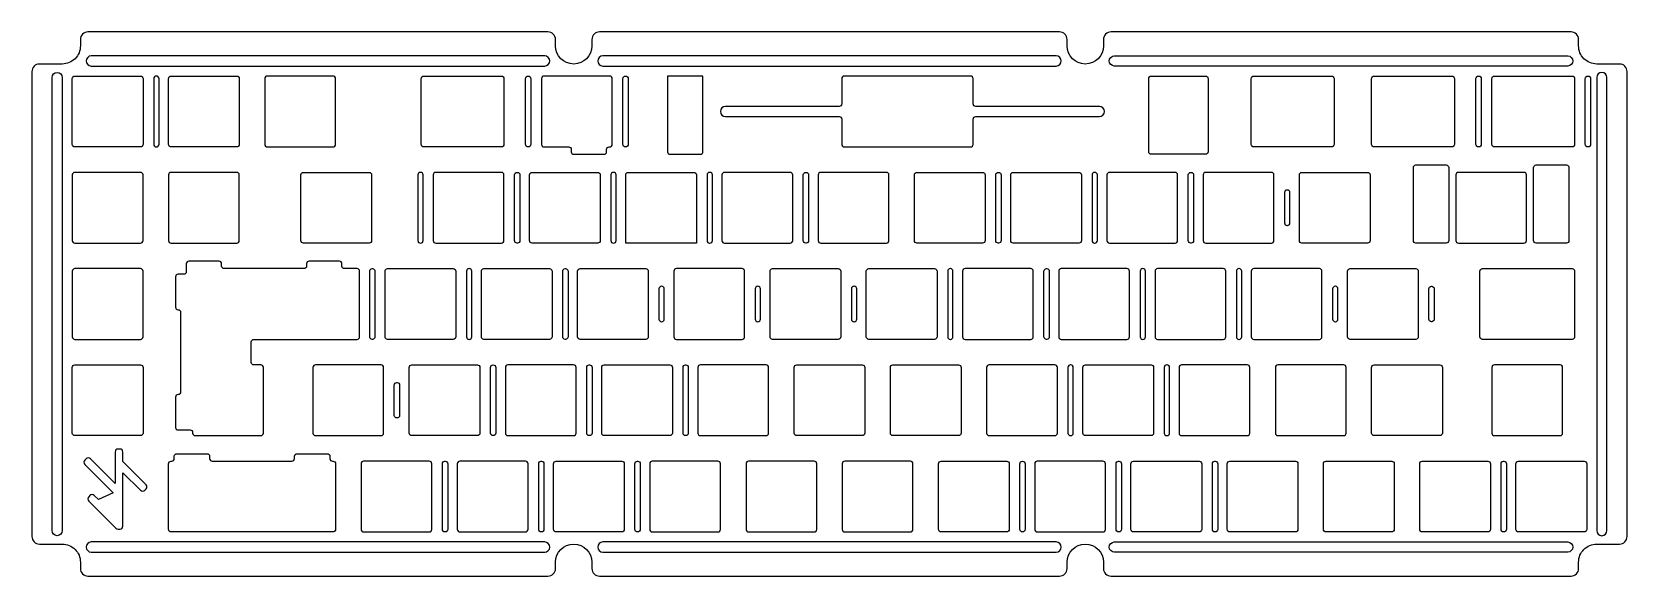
# Model space of a CAD drawing. Header units: millimetres. Extents: x -310 to 5, y -102 to 6.
import ezdxf

# ---------------------------------------------------------------- set-up
doc = ezdxf.new("R2010")
doc.units = ezdxf.units.MM
doc.layers.get('0').update_dxf_attribs({"linetype": 'CONTINUOUS'})

msp = doc.modelspace()

# ---------------------------------------------------------------- linework, layer by layer
for points in [[(-98.27, 3.38, -1), (-105.47, 3.38), (-105.47, 4.63, 0.414214), (-106.97, 6.13), (-198.02, 6.13, 0.414214), (-199.52, 4.63), (-199.52, 3.38, -1), (-206.72, 3.38), (-206.72, 4.63, 0.414214), (-208.22, 6.13), (-299.27, 6.13, 0.414214), (-300.77, 4.63), (-300.77, 3.38, -0.414214), (-304.37, -0.22), (-308.87, -0.22, 0.414214), (-310.37, -1.72), (-310.37, -93.72, 0.414214), (-308.87, -95.22), (-304.37, -95.22, -0.414214), (-300.77, -98.82), (-300.77, -100.07, 0.414214), (-299.27, -101.57), (-208.22, -101.57, 0.414214), (-206.72, -100.07), (-206.72, -98.82, -1), (-199.52, -98.82), (-199.52, -100.07, 0.414214), (-198.02, -101.57), (-106.97, -101.57, 0.414214), (-105.47, -100.07), (-105.47, -98.82, -1), (-98.27, -98.82), (-98.27, -100.07, 0.414214), (-96.77, -101.57), (-5.72, -101.57, 0.414214), (-4.22, -100.07), (-4.22, -98.82, -0.414214), (-0.62, -95.22), (3.88, -95.22, 0.414214), (5.38, -93.72), (5.38, -1.72, 0.414214), (3.88, -0.22), (-0.62, -0.22, -0.414214), (-4.22, 3.38), (-4.22, 4.63, 0.414214), (-5.72, 6.13), (-96.77, 6.13, 0.414214), (-98.27, 4.63)], [(-298.62, -0.62), (-208.87, -0.62, 1), (-208.87, 1.38), (-298.62, 1.38, 1)], [(-107.62, 1.38), (-197.37, 1.38, 1), (-197.37, -0.62), (-107.62, -0.62, 1)], [(-6.37, 1.38, -1), (-6.37, -0.62), (-96.12, -0.62, -1), (-96.12, 1.38)], [(-304.37, -92.57, -1), (-306.37, -92.57), (-306.37, -2.87, -1), (-304.37, -2.87)], [(-288.37, -16.12, -0.414214), (-288.87, -16.62), (-301.87, -16.62, -0.414214), (-302.37, -16.12), (-302.37, -3.12, -0.414214), (-301.87, -2.62), (-288.87, -2.62, -0.414214), (-288.37, -3.12)], [(-285.21, -16.12), (-285.21, -3.12, 0.414214), (-285.71, -2.62), (-285.76, -2.62, 0.414214), (-286.26, -3.12), (-286.26, -16.12, 0.414214), (-285.76, -16.62), (-285.71, -16.62, 0.414214)], [(-269.32, -16.12, -0.414214), (-269.82, -16.62), (-282.82, -16.62, -0.414214), (-283.32, -16.12), (-283.32, -3.12, -0.414214), (-282.82, -2.62), (-269.82, -2.62, -0.414214), (-269.32, -3.12)], [(-250.77, -2.62), (-263.77, -2.62, 0.414214), (-264.27, -3.12), (-264.27, -16.12, 0.414214), (-263.77, -16.62), (-250.77, -16.62, 0.414214), (-250.27, -16.12), (-250.27, -3.12, 0.414214)], [(-233.31, -3.12, -0.414214), (-232.81, -2.62), (-217.43, -2.62, -0.414214), (-216.93, -3.12), (-216.93, -16.12, -0.414214), (-217.43, -16.62), (-232.81, -16.62, -0.414214), (-233.31, -16.12)], [(-212.66, -3.12, -0.414214), (-212.16, -2.62), (-212.11, -2.62, -0.414214), (-211.61, -3.12), (-211.61, -16.12, -0.414214), (-212.11, -16.62), (-212.16, -16.62, -0.414214), (-212.66, -16.12)], [(-204.12, -16.62, -0.414214), (-203.62, -17.12), (-203.62, -17.59, 0.414214), (-203.12, -18.09), (-197.12, -18.09, 0.414214), (-196.62, -17.59), (-196.62, -17.12, -0.414214), (-196.12, -16.62), (-196, -16.62, 0.414214), (-195.5, -16.12), (-195.5, -3.12, 0.414214), (-196, -2.62), (-209, -2.62, 0.414214), (-209.5, -3.12), (-209.5, -16.12, 0.414214), (-209, -16.62)], [(-193.39, -3.12, -0.414214), (-192.89, -2.62), (-192.84, -2.62, -0.414214), (-192.34, -3.12), (-192.34, -16.12, -0.414214), (-192.84, -16.62), (-192.89, -16.62, -0.414214), (-193.39, -16.12)], [(-177.56, -17.59), (-177.56, -2.62), (-184.56, -2.62), (-184.56, -17.59, 0.414214), (-184.06, -18.09), (-178.06, -18.09, 0.414214)], [(-124.56, -2.62), (-149.58, -2.62, 0.414214), (-150.08, -3.12), (-150.08, -8.12, -0.414214), (-150.58, -8.62), (-173.08, -8.62, 1), (-173.08, -10.62), (-150.58, -10.62, -0.414214), (-150.08, -11.12), (-150.08, -16.12, 0.414214), (-149.58, -16.62), (-124.56, -16.62, 0.414214), (-124.06, -16.12), (-124.06, -11.12, -0.414214), (-123.56, -10.62), (-99.08, -10.62, 1), (-99.08, -8.62), (-123.56, -8.62, -0.414214), (-124.06, -8.12), (-124.06, -3.12, 0.414214)], [(-88.8, -18.09, -0.414214), (-89.3, -17.59), (-89.3, -3.12, -0.414214), (-88.8, -2.62), (-78.06, -2.62, -0.414214), (-77.56, -3.12), (-77.56, -17.59, -0.414214), (-78.06, -18.09)], [(-69.01, -3.12, -0.414214), (-68.51, -2.62), (-53.13, -2.62, -0.414214), (-52.63, -3.12), (-52.63, -16.12, -0.414214), (-53.13, -16.62), (-68.51, -16.62, -0.414214), (-69.01, -16.12)], [(-45.19, -3.12, -0.414214), (-44.69, -2.62), (-29.31, -2.62, -0.414214), (-28.81, -3.12), (-28.81, -16.12, -0.414214), (-29.31, -16.62), (-44.69, -16.62, -0.414214), (-45.19, -16.12)], [(-23.99, -2.62, -0.414214), (-23.49, -3.12), (-23.49, -16.12, -0.414214), (-23.99, -16.62), (-24.04, -16.62, -0.414214), (-24.54, -16.12), (-24.54, -3.12, -0.414214), (-24.04, -2.62)], [(-5, -16.12, -0.414214), (-5.5, -16.62), (-20.88, -16.62, -0.414214), (-21.38, -16.12), (-21.38, -3.12, -0.414214), (-20.88, -2.62), (-5.5, -2.62, -0.414214), (-5, -3.12)], [(-2.34, -2.62, -0.414214), (-1.84, -3.12), (-1.84, -16.12, -0.414214), (-2.34, -16.62), (-2.39, -16.62, -0.414214), (-2.89, -16.12), (-2.89, -3.12, -0.414214), (-2.39, -2.62)], [(-0.62, -2.87), (-0.62, -92.57, 1), (1.38, -92.57), (1.38, -2.87, 1)], [(-288.37, -35.17), (-288.37, -22.17, 0.414214), (-288.87, -21.67), (-301.87, -21.67, 0.414214), (-302.37, -22.17), (-302.37, -35.17, 0.414214), (-301.87, -35.67), (-288.87, -35.67, 0.414214)], [(-283.32, -22.17), (-283.32, -35.17, 0.414214), (-282.82, -35.67), (-269.82, -35.67, 0.414214), (-269.32, -35.17), (-269.32, -22.17, 0.414214), (-269.82, -21.67), (-282.82, -21.67, 0.414214)], [(-243.13, -35.17, -0.414214), (-243.63, -35.67), (-256.62, -35.67, -0.414214), (-257.13, -35.17), (-257.13, -22.17, -0.414214), (-256.62, -21.67), (-243.63, -21.67, -0.414214), (-243.13, -22.17)], [(-233.48, -35.67), (-233.43, -35.67, 0.414214), (-232.93, -35.17), (-232.93, -22.17, 0.414214), (-233.43, -21.67), (-233.48, -21.67, 0.414214), (-233.98, -22.17), (-233.98, -35.17, 0.414214)], [(-230.93, -22.17), (-230.93, -35.17, 0.414214), (-230.43, -35.67), (-217.43, -35.67, 0.414214), (-216.93, -35.17), (-216.93, -22.17, 0.414214), (-217.43, -21.67), (-230.43, -21.67, 0.414214)], [(-213.77, -35.17, -0.414214), (-214.27, -35.67), (-214.33, -35.67, -0.414214), (-214.83, -35.17), (-214.83, -22.17, -0.414214), (-214.33, -21.67), (-214.27, -21.67, -0.414214), (-213.77, -22.17)], [(-197.88, -35.17, -0.414214), (-198.38, -35.67), (-211.38, -35.67, -0.414214), (-211.88, -35.17), (-211.88, -22.17, -0.414214), (-211.38, -21.67), (-198.38, -21.67, -0.414214), (-197.88, -22.17)], [(-195.22, -21.67), (-195.28, -21.67, 0.414214), (-195.78, -22.17), (-195.78, -35.17, 0.414214), (-195.28, -35.67), (-195.22, -35.67, 0.414214), (-194.72, -35.17), (-194.72, -22.17, 0.414214)], [(-192.83, -22.17, -0.414214), (-192.33, -21.67), (-179.33, -21.67, -0.414214), (-178.83, -22.17), (-178.83, -35.67), (-192.83, -35.67)], [(-176.73, -22.17), (-176.73, -35.17, 0.414214), (-176.23, -35.67), (-176.17, -35.67, 0.414214), (-175.67, -35.17), (-175.67, -22.17, 0.414214), (-176.17, -21.67), (-176.23, -21.67, 0.414214)], [(-159.78, -35.17), (-159.78, -22.17, 0.414214), (-160.28, -21.67), (-173.28, -21.67, 0.414214), (-173.78, -22.17), (-173.78, -35.17, 0.414214), (-173.28, -35.67), (-160.28, -35.67, 0.414214)], [(-157.18, -35.67, -0.414214), (-157.68, -35.17), (-157.68, -22.17, -0.414214), (-157.18, -21.67), (-157.12, -21.67, -0.414214), (-156.62, -22.17), (-156.62, -35.17, -0.414214), (-157.12, -35.67)], [(-154.23, -35.67), (-141.23, -35.67, 0.414214), (-140.73, -35.17), (-140.73, -22.17, 0.414214), (-141.23, -21.67), (-154.23, -21.67, 0.414214), (-154.73, -22.17), (-154.73, -35.17, 0.414214)], [(-135.18, -35.67, -0.414214), (-135.68, -35.17), (-135.68, -22.17, -0.414214), (-135.18, -21.67), (-122.18, -21.67, -0.414214), (-121.68, -22.17), (-121.68, -35.17, -0.414214), (-122.18, -35.67)], [(-118.52, -35.17, -0.414214), (-119.02, -35.67), (-119.08, -35.67, -0.414214), (-119.58, -35.17), (-119.58, -22.17, -0.414214), (-119.08, -21.67), (-119.02, -21.67, -0.414214), (-118.52, -22.17)], [(-116.63, -22.17, -0.414214), (-116.13, -21.67), (-103.13, -21.67, -0.414214), (-102.63, -22.17), (-102.63, -35.17, -0.414214), (-103.13, -35.67), (-116.13, -35.67, -0.414214), (-116.63, -35.17)], [(-99.47, -35.17), (-99.47, -22.17, 0.414214), (-99.97, -21.67), (-100.03, -21.67, 0.414214), (-100.53, -22.17), (-100.53, -35.17, 0.414214), (-100.03, -35.67), (-99.97, -35.67, 0.414214)], [(-97.58, -22.17), (-97.58, -35.17, 0.414214), (-97.08, -35.67), (-84.08, -35.67, 0.414214), (-83.58, -35.17), (-83.58, -22.17, 0.414214), (-84.08, -21.67), (-97.08, -21.67, 0.414214)], [(-80.98, -35.67, -0.414214), (-81.48, -35.17), (-81.48, -22.17, -0.414214), (-80.98, -21.67), (-80.92, -21.67, -0.414214), (-80.42, -22.17), (-80.42, -35.17, -0.414214), (-80.92, -35.67)], [(-78.53, -22.17), (-78.53, -35.17, 0.414214), (-78.03, -35.67), (-65.03, -35.67, 0.414214), (-64.53, -35.17), (-64.53, -22.17, 0.414214), (-65.03, -21.67), (-78.03, -21.67, 0.414214)], [(-59.48, -22.17, -0.414214), (-58.98, -21.67), (-45.98, -21.67, -0.414214), (-45.48, -22.17), (-45.48, -35.17, -0.414214), (-45.98, -35.67), (-58.98, -35.67, -0.414214), (-59.48, -35.17)], [(-29.93, -35.17, -0.414214), (-30.43, -35.67), (-36.42, -35.67, -0.414214), (-36.92, -35.17), (-36.92, -20.7, -0.414214), (-36.42, -20.2), (-30.43, -20.2, -0.414214), (-29.93, -20.7)], [(-28.02, -35.67), (-15.03, -35.67, 0.414214), (-14.53, -35.17), (-14.53, -22.17, 0.414214), (-15.03, -21.67), (-28.02, -21.67, 0.414214), (-28.52, -22.17), (-28.52, -35.17, 0.414214)], [(-6.13, -35.17, -0.414214), (-6.63, -35.67), (-12.62, -35.67, -0.414214), (-13.12, -35.17), (-13.12, -20.7, -0.414214), (-12.62, -20.2), (-6.63, -20.2, -0.414214), (-6.13, -20.7)], [(-61.37, -31.67), (-61.37, -25.67, 0.414214), (-61.87, -25.17), (-61.93, -25.17, 0.414214), (-62.43, -25.67), (-62.43, -31.67, 0.414214), (-61.93, -32.17), (-61.87, -32.17, 0.414214)], [(-288.87, -40.72), (-301.87, -40.72, 0.414214), (-302.37, -41.22), (-302.37, -54.22, 0.414214), (-301.87, -54.72), (-288.87, -54.72, 0.414214), (-288.37, -54.22), (-288.37, -41.22, 0.414214)], [(-281.94, -66.14), (-281.94, -72.14, 0.414214), (-281.44, -72.64), (-279.06, -72.64, -0.414214), (-278.56, -73.14), (-278.56, -73.27, 0.414214), (-278.06, -73.77), (-265.06, -73.77, 0.414214), (-264.56, -73.27), (-264.56, -60.27, 0.414214), (-265.06, -59.77), (-266.44, -59.77, -0.414214), (-266.94, -59.27), (-266.94, -55.22, -0.414214), (-266.44, -54.72), (-246.01, -54.72, 0.414214), (-245.51, -54.22), (-245.51, -41.22, 0.414214), (-246.01, -40.72), (-248.51, -40.72, -0.414214), (-249.01, -40.22), (-249.01, -39.75, 0.414214), (-249.51, -39.25), (-255.51, -39.25, 0.414214), (-256.01, -39.75), (-256.01, -40.22, -0.414214), (-256.51, -40.72), (-272.31, -40.72, -0.414214), (-272.81, -40.22), (-272.81, -39.75, 0.414214), (-273.31, -39.25), (-279.31, -39.25, 0.414214), (-279.81, -39.75), (-279.81, -41.34, -0.414214), (-280.31, -41.84), (-281.44, -41.84, 0.414214), (-281.94, -42.34), (-281.94, -48.34, 0.414214), (-281.44, -48.84, -0.414214), (-280.94, -49.34), (-280.94, -65.14, -0.414214), (-281.44, -65.64, 0.414214)], [(-243.01, -54.72, -0.414214), (-243.51, -54.22), (-243.51, -41.22, -0.414214), (-243.01, -40.72), (-242.96, -40.72, -0.414214), (-242.46, -41.22), (-242.46, -54.22, -0.414214), (-242.96, -54.72)], [(-226.46, -54.22, -0.414214), (-226.96, -54.72), (-239.96, -54.72, -0.414214), (-240.46, -54.22), (-240.46, -41.22, -0.414214), (-239.96, -40.72), (-226.96, -40.72, -0.414214), (-226.46, -41.22)], [(-223.3, -54.22), (-223.3, -41.22, 0.414214), (-223.8, -40.72), (-223.85, -40.72, 0.414214), (-224.35, -41.22), (-224.35, -54.22, 0.414214), (-223.85, -54.72), (-223.8, -54.72, 0.414214)], [(-207.91, -40.72, -0.414214), (-207.41, -41.22), (-207.41, -54.22, -0.414214), (-207.91, -54.72), (-220.91, -54.72, -0.414214), (-221.41, -54.22), (-221.41, -41.22, -0.414214), (-220.91, -40.72)], [(-204.25, -54.22, -0.414214), (-204.75, -54.72), (-204.8, -54.72, -0.414214), (-205.3, -54.22), (-205.3, -41.22, -0.414214), (-204.8, -40.72), (-204.75, -40.72, -0.414214), (-204.25, -41.22)], [(-188.86, -40.72, -0.414214), (-188.36, -41.22), (-188.36, -54.22, -0.414214), (-188.86, -54.72), (-201.86, -54.72, -0.414214), (-202.36, -54.22), (-202.36, -41.22, -0.414214), (-201.86, -40.72)], [(-169.81, -40.72), (-182.81, -40.72, 0.414214), (-183.31, -41.22), (-183.31, -54.22, 0.414214), (-182.81, -54.72), (-169.81, -54.72, 0.414214), (-169.31, -54.22), (-169.31, -41.22, 0.414214)], [(-163.76, -54.72, -0.414214), (-164.26, -54.22), (-164.26, -41.22, -0.414214), (-163.76, -40.72), (-150.76, -40.72, -0.414214), (-150.26, -41.22), (-150.26, -54.22, -0.414214), (-150.76, -54.72)], [(-144.71, -54.72, -0.414214), (-145.21, -54.22), (-145.21, -41.22, -0.414214), (-144.71, -40.72), (-131.71, -40.72, -0.414214), (-131.21, -41.22), (-131.21, -54.22, -0.414214), (-131.71, -54.72)], [(-129.1, -41.22), (-129.1, -54.22, 0.414214), (-128.6, -54.72), (-128.55, -54.72, 0.414214), (-128.05, -54.22), (-128.05, -41.22, 0.414214), (-128.55, -40.72), (-128.6, -40.72, 0.414214)], [(-112.66, -40.72), (-125.66, -40.72, 0.414214), (-126.16, -41.22), (-126.16, -54.22, 0.414214), (-125.66, -54.72), (-112.66, -54.72, 0.414214), (-112.16, -54.22), (-112.16, -41.22, 0.414214)], [(-109, -54.22, -0.414214), (-109.5, -54.72), (-109.55, -54.72, -0.414214), (-110.05, -54.22), (-110.05, -41.22, -0.414214), (-109.55, -40.72), (-109.5, -40.72, -0.414214), (-109, -41.22)], [(-93.11, -54.22), (-93.11, -41.22, 0.414214), (-93.61, -40.72), (-106.61, -40.72, 0.414214), (-107.11, -41.22), (-107.11, -54.22, 0.414214), (-106.61, -54.72), (-93.61, -54.72, 0.414214)], [(-91, -41.22), (-91, -54.22, 0.414214), (-90.5, -54.72), (-90.45, -54.72, 0.414214), (-89.95, -54.22), (-89.95, -41.22, 0.414214), (-90.45, -40.72), (-90.5, -40.72, 0.414214)], [(-87.56, -54.72), (-74.56, -54.72, 0.414214), (-74.06, -54.22), (-74.06, -41.22, 0.414214), (-74.56, -40.72), (-87.56, -40.72, 0.414214), (-88.06, -41.22), (-88.06, -54.22, 0.414214)], [(-71.4, -40.72), (-71.45, -40.72, 0.414214), (-71.95, -41.22), (-71.95, -54.22, 0.414214), (-71.45, -54.72), (-71.4, -54.72, 0.414214), (-70.9, -54.22), (-70.9, -41.22, 0.414214)], [(-69.01, -41.22), (-69.01, -54.22, 0.414214), (-68.51, -54.72), (-55.51, -54.72, 0.414214), (-55.01, -54.22), (-55.01, -41.22, 0.414214), (-55.51, -40.72), (-68.51, -40.72, 0.414214)], [(-49.96, -41.22, -0.414214), (-49.46, -40.72), (-36.46, -40.72, -0.414214), (-35.96, -41.22), (-35.96, -54.22, -0.414214), (-36.46, -54.72), (-49.46, -54.72, -0.414214), (-49.96, -54.22)], [(-23.76, -41.22, -0.414214), (-23.26, -40.72), (-5.5, -40.72, -0.414214), (-5, -41.22), (-5, -54.22, -0.414214), (-5.5, -54.72), (-23.26, -54.72, -0.414214), (-23.76, -54.22)], [(-185.7, -44.22), (-185.75, -44.22, 0.414214), (-186.25, -44.72), (-186.25, -50.72, 0.414214), (-185.75, -51.22), (-185.7, -51.22, 0.414214), (-185.2, -50.72), (-185.2, -44.72, 0.414214)], [(-166.65, -44.22), (-166.7, -44.22, 0.414214), (-167.2, -44.72), (-167.2, -50.72, 0.414214), (-166.7, -51.22), (-166.65, -51.22, 0.414214), (-166.15, -50.72), (-166.15, -44.72, 0.414214)], [(-148.15, -44.72), (-148.15, -50.72, 0.414214), (-147.65, -51.22), (-147.6, -51.22, 0.414214), (-147.1, -50.72), (-147.1, -44.72, 0.414214), (-147.6, -44.22), (-147.65, -44.22, 0.414214)], [(-52.9, -44.72), (-52.9, -50.72, 0.414214), (-52.4, -51.22), (-52.35, -51.22, 0.414214), (-51.85, -50.72), (-51.85, -44.72, 0.414214), (-52.35, -44.22), (-52.4, -44.22, 0.414214)], [(-32.8, -50.72, -0.414214), (-33.3, -51.22), (-33.35, -51.22, -0.414214), (-33.85, -50.72), (-33.85, -44.72, -0.414214), (-33.35, -44.22), (-33.3, -44.22, -0.414214), (-32.8, -44.72)], [(-288.87, -59.77, -0.414214), (-288.37, -60.27), (-288.37, -73.27, -0.414214), (-288.87, -73.77), (-301.87, -73.77, -0.414214), (-302.37, -73.27), (-302.37, -60.27, -0.414214), (-301.87, -59.77)], [(-240.75, -73.27), (-240.75, -60.27, 0.414214), (-241.25, -59.77), (-254.24, -59.77, 0.414214), (-254.74, -60.27), (-254.74, -73.27, 0.414214), (-254.24, -73.77), (-241.25, -73.77, 0.414214)], [(-235.69, -60.27, -0.414214), (-235.19, -59.77), (-222.2, -59.77, -0.414214), (-221.69, -60.27), (-221.69, -73.27, -0.414214), (-222.2, -73.77), (-235.19, -73.77, -0.414214), (-235.69, -73.27)], [(-219.09, -73.77, -0.414214), (-219.59, -73.27), (-219.59, -60.27, -0.414214), (-219.09, -59.77), (-219.04, -59.77, -0.414214), (-218.54, -60.27), (-218.54, -73.27, -0.414214), (-219.04, -73.77)], [(-203.15, -59.77), (-216.14, -59.77, 0.414214), (-216.64, -60.27), (-216.64, -73.27, 0.414214), (-216.14, -73.77), (-203.15, -73.77, 0.414214), (-202.65, -73.27), (-202.65, -60.27, 0.414214)], [(-200.54, -60.27, -0.414214), (-200.04, -59.77), (-199.99, -59.77, -0.414214), (-199.49, -60.27), (-199.49, -73.27, -0.414214), (-199.99, -73.77), (-200.04, -73.77, -0.414214), (-200.54, -73.27)], [(-197.09, -73.77, -0.414214), (-197.59, -73.27), (-197.59, -60.27, -0.414214), (-197.09, -59.77), (-184.1, -59.77, -0.414214), (-183.6, -60.27), (-183.6, -73.27, -0.414214), (-184.1, -73.77)], [(-180.99, -73.77, -0.414214), (-181.49, -73.27), (-181.49, -60.27, -0.414214), (-180.99, -59.77), (-180.94, -59.77, -0.414214), (-180.44, -60.27), (-180.44, -73.27, -0.414214), (-180.94, -73.77)], [(-164.54, -73.27), (-164.54, -60.27, 0.414214), (-165.05, -59.77), (-178.04, -59.77, 0.414214), (-178.54, -60.27), (-178.54, -73.27, 0.414214), (-178.04, -73.77), (-165.05, -73.77, 0.414214)], [(-146, -59.77, -0.414214), (-145.5, -60.27), (-145.5, -73.27, -0.414214), (-146, -73.77), (-158.99, -73.77, -0.414214), (-159.49, -73.27), (-159.49, -60.27, -0.414214), (-158.99, -59.77)], [(-140.44, -60.27, -0.414214), (-139.94, -59.77), (-126.95, -59.77, -0.414214), (-126.45, -60.27), (-126.45, -73.27, -0.414214), (-126.95, -73.77), (-139.94, -73.77, -0.414214), (-140.44, -73.27)], [(-107.9, -59.77), (-120.89, -59.77, 0.414214), (-121.39, -60.27), (-121.39, -73.27, 0.414214), (-120.89, -73.77), (-107.9, -73.77, 0.414214), (-107.39, -73.27), (-107.39, -60.27, 0.414214)], [(-104.74, -59.77), (-104.79, -59.77, 0.414214), (-105.29, -60.27), (-105.29, -73.27, 0.414214), (-104.79, -73.77), (-104.74, -73.77, 0.414214), (-104.24, -73.27), (-104.24, -60.27, 0.414214)], [(-88.34, -73.27, -0.414214), (-88.84, -73.77), (-101.84, -73.77, -0.414214), (-102.34, -73.27), (-102.34, -60.27, -0.414214), (-101.84, -59.77), (-88.84, -59.77, -0.414214), (-88.34, -60.27)], [(-85.69, -59.77), (-85.74, -59.77, 0.414214), (-86.24, -60.27), (-86.24, -73.27, 0.414214), (-85.74, -73.77), (-85.69, -73.77, 0.414214), (-85.19, -73.27), (-85.19, -60.27, 0.414214)], [(-69.29, -73.27), (-69.29, -60.27, 0.414214), (-69.79, -59.77), (-82.79, -59.77, 0.414214), (-83.29, -60.27), (-83.29, -73.27, 0.414214), (-82.79, -73.77), (-69.79, -73.77, 0.414214)], [(-63.74, -73.77), (-50.74, -73.77, 0.414214), (-50.24, -73.27), (-50.24, -60.27, 0.414214), (-50.74, -59.77), (-63.74, -59.77, 0.414214), (-64.24, -60.27), (-64.24, -73.27, 0.414214)], [(-31.69, -59.77, -0.414214), (-31.19, -60.27), (-31.19, -73.27, -0.414214), (-31.69, -73.77), (-44.69, -73.77, -0.414214), (-45.19, -73.27), (-45.19, -60.27, -0.414214), (-44.69, -59.77)], [(-21.38, -60.27), (-21.38, -73.27, 0.414214), (-20.88, -73.77), (-7.88, -73.77, 0.414214), (-7.38, -73.27), (-7.38, -60.27, 0.414214), (-7.88, -59.77), (-20.88, -59.77, 0.414214)], [(-238.64, -63.77, -0.414214), (-238.14, -63.27), (-238.09, -63.27, -0.414214), (-237.59, -63.77), (-237.59, -69.77, -0.414214), (-238.09, -70.27), (-238.14, -70.27, -0.414214), (-238.64, -69.77)], [(-288.04, -84.59), (-287.77, -84.32, 0.414214), (-287.77, -83.48), (-292.36, -78.88), (-292.36, -77.03, 0.414214), (-292.96, -76.43), (-293.3, -76.43, 0.414214), (-293.9, -77.03), (-293.9, -83.22), (-298.79, -78.33, 0.414214), (-299.64, -78.33), (-299.91, -78.6, 0.414214), (-299.91, -79.45), (-294.28, -85.08), (-297.19, -86.44), (-298.02, -85.61, 0.414214), (-298.87, -85.61), (-299.13, -85.87, 0.414214), (-299.13, -86.71), (-293.74, -92.1, 0.198912), (-293.32, -92.28), (-292.96, -92.28, 0.414214), (-292.36, -91.68), (-292.36, -81.12), (-288.89, -84.59, 0.414214)], [(-250.27, -92.32, -0.414214), (-250.77, -92.82), (-251.39, -92.82), (-251.39, -92.82), (-258.39, -92.82), (-258.39, -92.82), (-275.19, -92.82), (-275.19, -92.82), (-282.19, -92.82), (-282.19, -92.82), (-282.82, -92.82, -0.414214), (-283.32, -92.32), (-283.32, -79.32, -0.414214), (-282.82, -78.82), (-282.69, -78.82, 0.414214), (-282.19, -78.32), (-282.19, -77.85, -0.414214), (-281.69, -77.35), (-275.69, -77.35, -0.414214), (-275.19, -77.85), (-275.19, -78.32, 0.414214), (-274.69, -78.82), (-258.89, -78.82, 0.414214), (-258.39, -78.32), (-258.39, -77.85, -0.414214), (-257.89, -77.35), (-251.89, -77.35, -0.414214), (-251.39, -77.85), (-251.39, -78.32, 0.414214), (-250.89, -78.82), (-250.77, -78.82, -0.414214), (-250.27, -79.32)], [(-245.22, -79.32), (-245.22, -92.32, 0.414214), (-244.72, -92.82), (-231.72, -92.82, 0.414214), (-231.22, -92.32), (-231.22, -79.32, 0.414214), (-231.72, -78.82), (-244.72, -78.82, 0.414214)], [(-228.06, -92.32, -0.414214), (-228.56, -92.82), (-228.61, -92.82, -0.414214), (-229.11, -92.32), (-229.11, -79.32, -0.414214), (-228.61, -78.82), (-228.56, -78.82, -0.414214), (-228.06, -79.32)], [(-212.17, -92.32), (-212.17, -79.32, 0.414214), (-212.67, -78.82), (-225.67, -78.82, 0.414214), (-226.17, -79.32), (-226.17, -92.32, 0.414214), (-225.67, -92.82), (-212.67, -92.82, 0.414214)], [(-209.01, -92.32, -0.414214), (-209.51, -92.82), (-209.56, -92.82, -0.414214), (-210.06, -92.32), (-210.06, -79.32, -0.414214), (-209.56, -78.82), (-209.51, -78.82, -0.414214), (-209.01, -79.32)], [(-207.12, -79.32, -0.414214), (-206.62, -78.82), (-193.62, -78.82, -0.414214), (-193.12, -79.32), (-193.12, -92.32, -0.414214), (-193.62, -92.82), (-206.62, -92.82, -0.414214), (-207.12, -92.32)], [(-189.96, -92.32, -0.414214), (-190.46, -92.82), (-190.51, -92.82, -0.414214), (-191.01, -92.32), (-191.01, -79.32, -0.414214), (-190.51, -78.82), (-190.46, -78.82, -0.414214), (-189.96, -79.32)], [(-187.57, -92.82), (-174.57, -92.82, 0.414214), (-174.07, -92.32), (-174.07, -79.32, 0.414214), (-174.57, -78.82), (-187.57, -78.82, 0.414214), (-188.07, -79.32), (-188.07, -92.32, 0.414214)], [(-168.52, -92.82), (-155.52, -92.82, 0.414214), (-155.02, -92.32), (-155.02, -79.32, 0.414214), (-155.52, -78.82), (-168.52, -78.82, 0.414214), (-169.02, -79.32), (-169.02, -92.32, 0.414214)], [(-149.47, -92.82), (-136.47, -92.82, 0.414214), (-135.97, -92.32), (-135.97, -79.32, 0.414214), (-136.47, -78.82), (-149.47, -78.82, 0.414214), (-149.97, -79.32), (-149.97, -92.32, 0.414214)], [(-117.42, -78.82, -0.414214), (-116.92, -79.32), (-116.92, -92.32, -0.414214), (-117.42, -92.82), (-130.42, -92.82, -0.414214), (-130.92, -92.32), (-130.92, -79.32, -0.414214), (-130.42, -78.82)], [(-113.76, -92.32, -0.414214), (-114.26, -92.82), (-114.31, -92.82, -0.414214), (-114.81, -92.32), (-114.81, -79.32, -0.414214), (-114.31, -78.82), (-114.26, -78.82, -0.414214), (-113.76, -79.32)], [(-97.87, -92.32), (-97.87, -79.32, 0.414214), (-98.37, -78.82), (-111.37, -78.82, 0.414214), (-111.87, -79.32), (-111.87, -92.32, 0.414214), (-111.37, -92.82), (-98.37, -92.82, 0.414214)], [(-94.71, -92.32, -0.414214), (-95.21, -92.82), (-95.26, -92.82, -0.414214), (-95.76, -92.32), (-95.76, -79.32, -0.414214), (-95.26, -78.82), (-95.21, -78.82, -0.414214), (-94.71, -79.32)], [(-78.82, -92.32, -0.414214), (-79.32, -92.82), (-92.32, -92.82, -0.414214), (-92.82, -92.32), (-92.82, -79.32, -0.414214), (-92.32, -78.82), (-79.32, -78.82, -0.414214), (-78.82, -79.32)], [(-76.16, -78.82, -0.414214), (-75.66, -79.32), (-75.66, -92.32, -0.414214), (-76.16, -92.82), (-76.21, -92.82, -0.414214), (-76.71, -92.32), (-76.71, -79.32, -0.414214), (-76.21, -78.82)], [(-73.77, -79.32, -0.414214), (-73.27, -78.82), (-60.27, -78.82, -0.414214), (-59.77, -79.32), (-59.77, -92.32, -0.414214), (-60.27, -92.82), (-73.27, -92.82, -0.414214), (-73.77, -92.32)], [(-54.72, -79.32, -0.414214), (-54.22, -78.82), (-41.22, -78.82, -0.414214), (-40.72, -79.32), (-40.72, -92.32, -0.414214), (-41.22, -92.82), (-54.22, -92.82, -0.414214), (-54.72, -92.32)], [(-21.67, -92.32, -0.414214), (-22.17, -92.82), (-35.17, -92.82, -0.414214), (-35.67, -92.32), (-35.67, -79.32, -0.414214), (-35.17, -78.82), (-22.17, -78.82, -0.414214), (-21.67, -79.32)], [(-19.06, -92.82, -0.414214), (-19.56, -92.32), (-19.56, -79.32, -0.414214), (-19.06, -78.82), (-19.01, -78.82, -0.414214), (-18.51, -79.32), (-18.51, -92.32, -0.414214), (-19.01, -92.82)], [(-2.62, -92.32, -0.414214), (-3.12, -92.82), (-16.12, -92.82, -0.414214), (-16.62, -92.32), (-16.62, -79.32, -0.414214), (-16.12, -78.82), (-3.12, -78.82, -0.414214), (-2.62, -79.32)], [(-208.87, -94.82), (-298.62, -94.82, 1), (-298.62, -96.82), (-208.87, -96.82, 1)], [(-197.37, -96.82), (-107.62, -96.82, 1), (-107.62, -94.82), (-197.37, -94.82, 1)], [(-96.12, -96.82, -1), (-96.12, -94.82), (-6.37, -94.82, -1), (-6.37, -96.82)]]:
    msp.add_lwpolyline(points, format="xyb", close=True)

doc.saveas('drawing.dxf')
